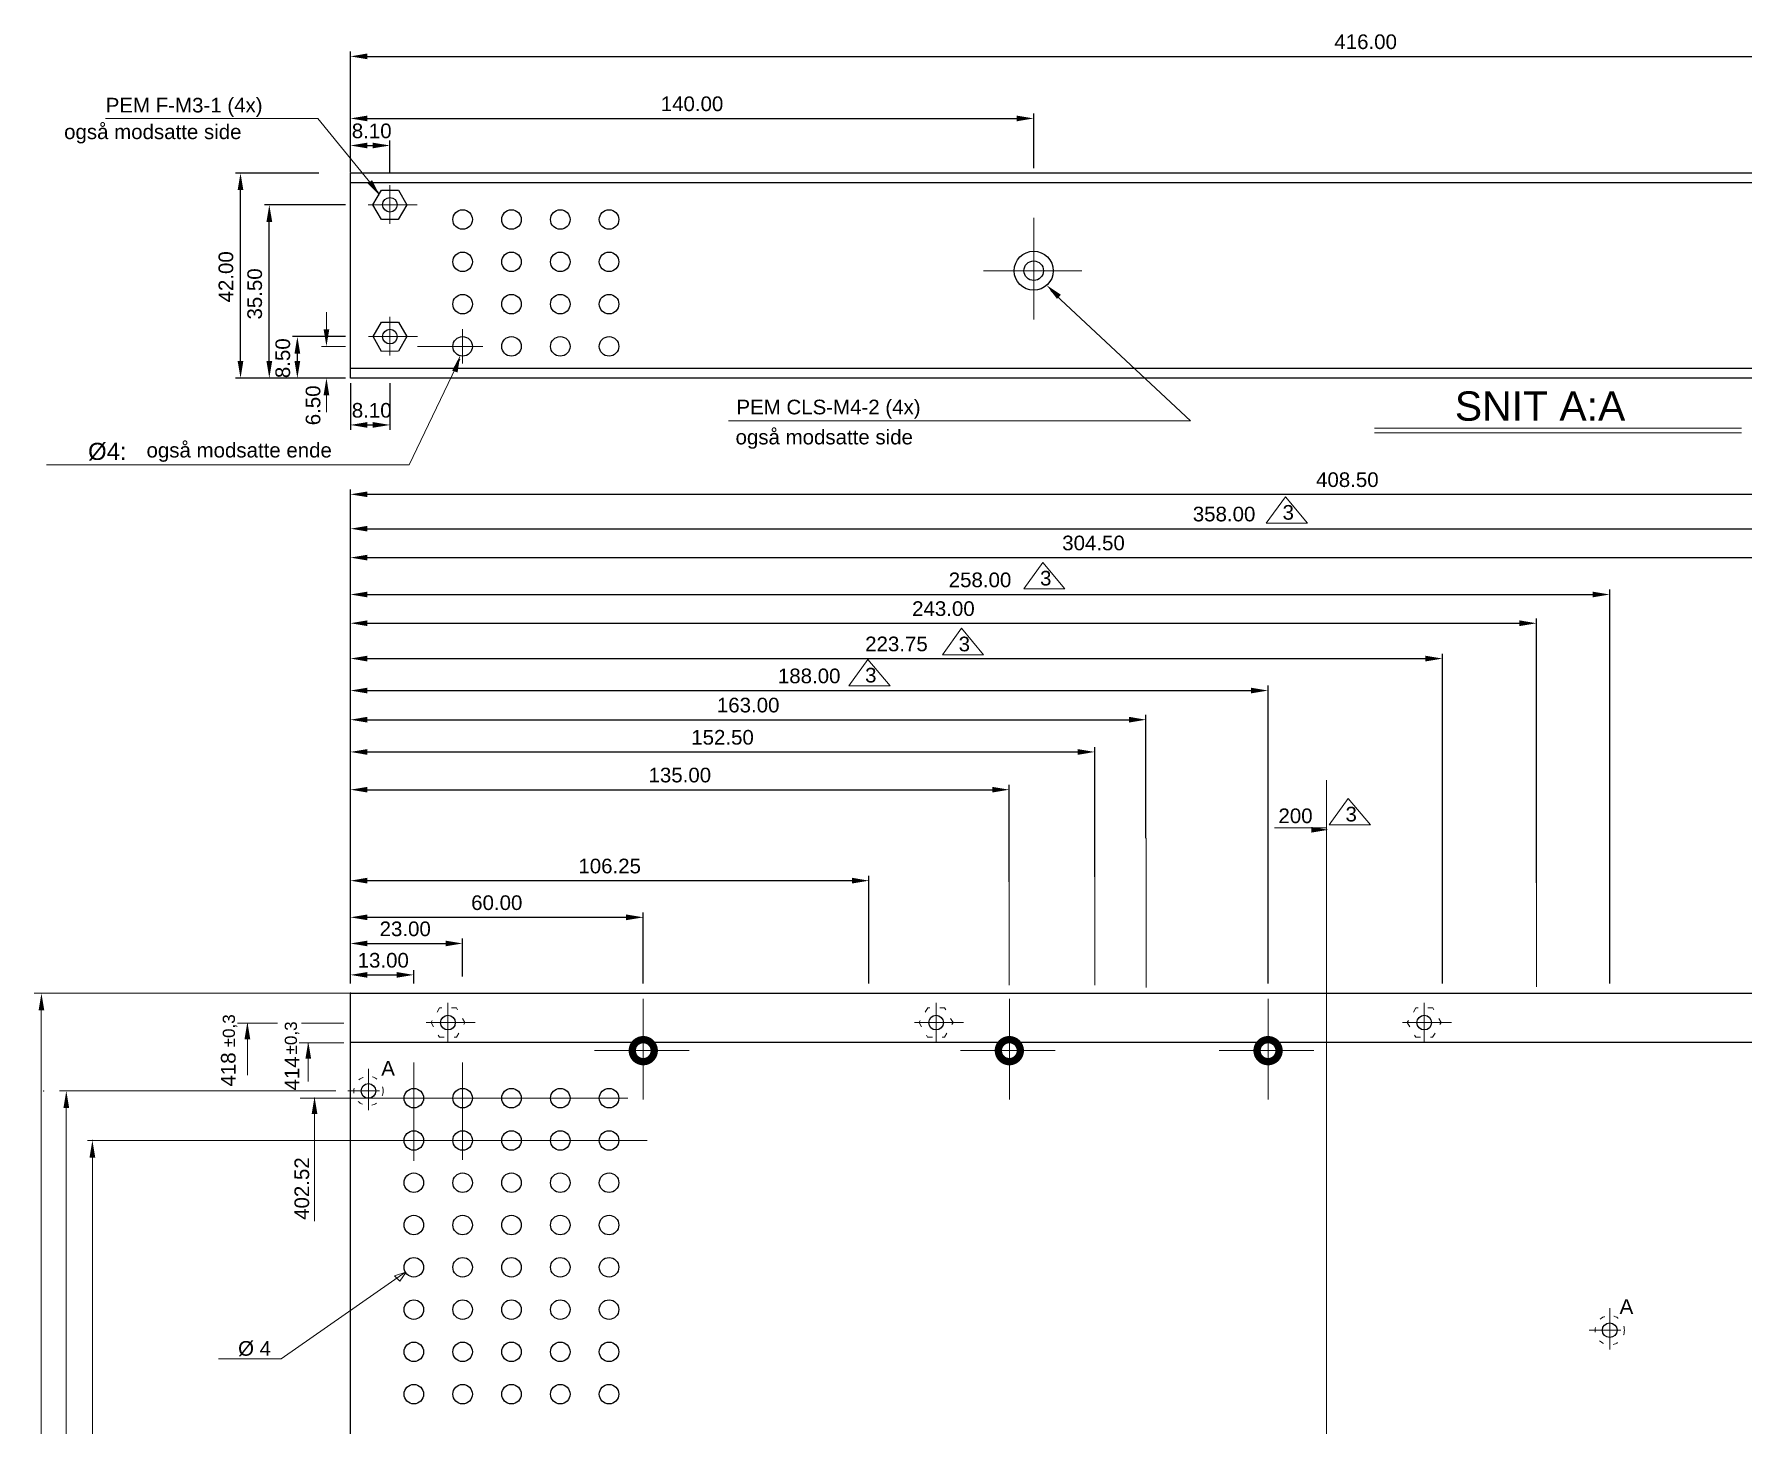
# Model space of a CAD drawing. Extents: x 20 to 957, y -67 to 697.
# Drawn here: x 294.3 to 644.3, y 412.1 to 697 of the extents above; entities that cross this region are included whole.
import ezdxf
from ezdxf.enums import TextEntityAlignment as Align

# ---------------------------------------------------------------- set-up
doc = ezdxf.new("R2010")
doc.units = 0
doc.header["$MEASUREMENT"] = 0
doc.linetypes.add('CENT', pattern=[11, 5, -2, 2, -2])
doc.linetypes.add('SKJUL1', pattern=[3, 1, -2])
doc.layers.get('0').update_dxf_attribs({"linetype": 'CONTINUOUS'})
doc.layers.get('DEFPOINTS').update_dxf_attribs({"linetype": 'CONTINUOUS'})
doc.layers.add('DIM', color=1, linetype='CONTINUOUS', lineweight=13)
doc.layers.add('EMNE', color=3, linetype='CONTINUOUS', lineweight=30)
doc.styles.get("Standard").update_dxf_attribs({"font": 'ARIAL.TTF'})
doc.dimstyles.get("Standard").update_dxf_attribs({"dimtxt": 0.18, "dimasz": 0.18, "dimexe": 0.18, "dimexo": 0.0625, "dimgap": 0.09, "dimtad": 0, "dimtih": 1, "dimtoh": 1, "dimdec": 4, "dimzin": 0, "dimdsep": 46, "dimtxsty": 'Standard', "dimcen": 0.09, "dimadec": 0, "dimazin": 0, "dimtfac": 1, "dimtdec": 4, "dimtofl": 0, "dimtmove": 0, "dimatfit": 3, "dimfxl": 0, "dimtolj": 1, "dimtzin": 0, "dimarcsym": 0})

# ---------------------------------------------------------------- blocks, each defined once
blk = doc.blocks.new('*D4')
at = {"color": 0, "linetype": 'ByBlock'}
for p, q in [((304.07, 690.18), (287.03, 690.18)), ((288.03, 651.68), (288.03, 686.68)), ((304.07, 648.18), (287.03, 648.18))]:
    blk.add_line(p, q, dxfattribs=at)
for points in [[(288.61, 686.68), (287.44, 686.68), (288.03, 690.18)], [(288.61, 651.68), (287.44, 651.68), (288.03, 648.18)]]:
    blk.add_solid(points, dxfattribs=at)
at = {"layer": 'DEFPOINTS', "color": 0, "linetype": 'ByBlock'}
for p in [(288.03, 690.18), (305.07, 690.18), (305.07, 648.18)]:
    blk.add_point(p, dxfattribs=at)
at = {"color": 0, "linetype": 'ByBlock'}
blk.add_text('42.00', height=3, rotation=90, dxfattribs=at).set_placement((286.53, 663.68))
blk = doc.blocks.new('*D3')
at = {"color": 0, "linetype": 'ByBlock'}
for p, q in [((305.07, 647.18), (305.07, 637.59)), ((313.17, 647.18), (313.17, 637.59)), ((308.57, 638.59), (309.67, 638.59))]:
    blk.add_line(p, q, dxfattribs=at)
for points in [[(308.57, 638.01), (308.57, 639.18), (305.07, 638.59)], [(309.67, 638.01), (309.67, 639.18), (313.17, 638.59)]]:
    blk.add_solid(points, dxfattribs=at)
at = {"layer": 'DEFPOINTS', "color": 0, "linetype": 'ByBlock'}
for p in [(305.07, 648.18), (313.17, 648.18), (313.17, 638.59)]:
    blk.add_point(p, dxfattribs=at)
at = {"color": 0, "linetype": 'ByBlock'}
blk.add_text('8.10', height=3, dxfattribs=at).set_placement((305.37, 640.09))
blk = doc.blocks.new('*D5')
at = {"color": 0, "linetype": 'ByBlock'}
for p, q in [((305.07, 691.18), (305.07, 697.7)), ((308.57, 696.7), (309.67, 696.7)), ((313.17, 691.18), (313.17, 697.7))]:
    blk.add_line(p, q, dxfattribs=at)
for points in [[(308.57, 696.12), (308.57, 697.28), (305.07, 696.7)], [(309.67, 696.12), (309.67, 697.28), (313.17, 696.7)]]:
    blk.add_solid(points, dxfattribs=at)
at = {"layer": 'DEFPOINTS', "color": 0, "linetype": 'ByBlock'}
for p in [(313.17, 696.7), (305.07, 690.18), (313.17, 690.18)]:
    blk.add_point(p, dxfattribs=at)
at = {"color": 0, "linetype": 'ByBlock'}
blk.add_text('8.10', height=3, dxfattribs=at).set_placement((305.37, 698.2))
blk = doc.blocks.new('*D6')
at = {"color": 0, "linetype": 'ByBlock'}
for p, q in [((304.07, 626.68), (293.22, 626.68)), ((294.22, 621.68), (294.22, 623.18)), ((304.07, 618.18), (293.22, 618.18))]:
    blk.add_line(p, q, dxfattribs=at)
for points in [[(294.8, 623.18), (293.63, 623.18), (294.22, 626.68)], [(294.8, 621.68), (293.63, 621.68), (294.22, 618.18)]]:
    blk.add_solid(points, dxfattribs=at)
at = {"layer": 'DEFPOINTS', "color": 0, "linetype": 'ByBlock'}
for p in [(294.22, 626.68), (305.07, 626.68), (305.07, 618.18)]:
    blk.add_point(p, dxfattribs=at)
at = {"color": 0, "linetype": 'ByBlock'}
blk.add_text('8.50', height=3, rotation=90, dxfattribs=at).set_placement((292.72, 618.18))
blk = doc.blocks.new('*D7')
at = {"color": 0, "linetype": 'ByBlock'}
for p, q in [((304.07, 653.68), (287.47, 653.68)), ((288.47, 621.68), (288.47, 650.18)), ((304.07, 618.18), (287.47, 618.18))]:
    blk.add_line(p, q, dxfattribs=at)
for points in [[(289.06, 650.18), (287.89, 650.18), (288.47, 653.68)], [(289.06, 621.68), (287.89, 621.68), (288.47, 618.18)]]:
    blk.add_solid(points, dxfattribs=at)
at = {"layer": 'DEFPOINTS', "color": 0, "linetype": 'ByBlock'}
for p in [(288.47, 653.68), (305.07, 653.68), (305.07, 618.18)]:
    blk.add_point(p, dxfattribs=at)
at = {"color": 0, "linetype": 'ByBlock'}
blk.add_text('35.50', height=3, rotation=90, dxfattribs=at).set_placement((286.97, 630.18))
blk = doc.blocks.new('*D8')
at = {"color": 0, "linetype": 'ByBlock'}
for p, q in [((305.07, 502.53), (305.07, 505.3)), ((308.57, 504.3), (314.57, 504.3)), ((318.07, 502.53), (318.07, 505.3))]:
    blk.add_line(p, q, dxfattribs=at)
for points in [[(308.57, 503.72), (308.57, 504.88), (305.07, 504.3)], [(314.57, 503.72), (314.57, 504.88), (318.07, 504.3)]]:
    blk.add_solid(points, dxfattribs=at)
at = {"layer": 'DEFPOINTS', "color": 0, "linetype": 'ByBlock'}
for p in [(318.07, 504.3), (305.07, 501.53), (318.07, 501.53)]:
    blk.add_point(p, dxfattribs=at)
at = {"color": 0, "linetype": 'ByBlock'}
blk.add_text('13.00', height=3, dxfattribs=at).set_placement((306.57, 505.8))
blk = doc.blocks.new('*D9')
at = {"color": 0, "linetype": 'ByBlock'}
for p, q in [((305.07, 502.53), (305.07, 510.3)), ((308.57, 509.3), (324.57, 509.3)), ((328.07, 502.53), (328.07, 510.3))]:
    blk.add_line(p, q, dxfattribs=at)
for points in [[(308.57, 508.72), (308.57, 509.88), (305.07, 509.3)], [(324.57, 508.72), (324.57, 509.88), (328.07, 509.3)]]:
    blk.add_solid(points, dxfattribs=at)
at = {"layer": 'DEFPOINTS', "color": 0, "linetype": 'ByBlock'}
for p in [(328.07, 509.3), (305.07, 501.53), (328.07, 501.53)]:
    blk.add_point(p, dxfattribs=at)
at = {"color": 0, "linetype": 'ByBlock'}
blk.add_text('23.00', height=3, dxfattribs=at).set_placement((311.07, 510.8))
blk = doc.blocks.new('*D47')
at = {"color": 0, "linetype": 'ByBlock'}
for p, q in [((355.07, 502.53), (355.07, 517.09)), ((358.57, 516.09), (411.57, 516.09)), ((415.07, 502.53), (415.07, 517.09))]:
    blk.add_line(p, q, dxfattribs=at)
for points in [[(358.57, 516.67), (358.57, 515.5), (355.07, 516.09)], [(411.57, 516.67), (411.57, 515.5), (415.07, 516.09)]]:
    blk.add_solid(points, dxfattribs=at)
at = {"layer": 'DEFPOINTS', "color": 0, "linetype": 'ByBlock'}
for p in [(415.07, 516.09), (355.07, 501.53), (415.07, 501.53)]:
    blk.add_point(p, dxfattribs=at)
at = {"color": 0, "linetype": 'ByBlock'}
blk.add_text('60.00', height=3, dxfattribs=at).set_placement((385.07, 519.09), align=Align.MIDDLE_CENTER)
blk = doc.blocks.new('*D48')
at = {"color": 0, "linetype": 'ByBlock'}
for p, q in [((355.07, 502.53), (355.07, 522.43)), ((490.07, 502.53), (490.07, 522.43)), ((358.57, 521.43), (486.57, 521.43))]:
    blk.add_line(p, q, dxfattribs=at)
for points in [[(358.57, 522.01), (358.57, 520.85), (355.07, 521.43)], [(486.57, 522.01), (486.57, 520.85), (490.07, 521.43)]]:
    blk.add_solid(points, dxfattribs=at)
at = {"layer": 'DEFPOINTS', "color": 0, "linetype": 'ByBlock'}
for p in [(490.07, 521.43), (355.07, 501.53), (490.07, 501.53)]:
    blk.add_point(p, dxfattribs=at)
at = {"color": 0, "linetype": 'ByBlock'}
blk.add_text('135.00', height=3, dxfattribs=at).set_placement((422.57, 524.43), align=Align.MIDDLE_CENTER)
blk = doc.blocks.new('*D49')
at = {"color": 0, "linetype": 'ByBlock'}
for p, q in [((355.07, 502.53), (355.07, 527.77)), ((358.57, 526.77), (514.57, 526.77)), ((518.07, 502.53), (518.07, 527.77))]:
    blk.add_line(p, q, dxfattribs=at)
for points in [[(358.57, 527.36), (358.57, 526.19), (355.07, 526.77)], [(514.57, 527.36), (514.57, 526.19), (518.07, 526.77)]]:
    blk.add_solid(points, dxfattribs=at)
at = {"layer": 'DEFPOINTS', "color": 0, "linetype": 'ByBlock'}
for p in [(518.07, 526.77), (355.07, 501.53), (518.07, 501.53)]:
    blk.add_point(p, dxfattribs=at)
at = {"color": 0, "linetype": 'ByBlock'}
blk.add_text('163.00', height=3, dxfattribs=at).set_placement((436.57, 529.77), align=Align.MIDDLE_CENTER)
blk = doc.blocks.new('*D50')
at = {"color": 0, "linetype": 'ByBlock'}
for p, q in [((355.07, 669.53), (355.07, 680.72)), ((358.57, 679.72), (491.57, 679.72)), ((495.07, 669.53), (495.07, 680.72))]:
    blk.add_line(p, q, dxfattribs=at)
for points in [[(358.57, 680.3), (358.57, 679.13), (355.07, 679.72)], [(491.57, 680.3), (491.57, 679.13), (495.07, 679.72)]]:
    blk.add_solid(points, dxfattribs=at)
at = {"layer": 'DEFPOINTS', "color": 0, "linetype": 'ByBlock'}
for p in [(495.07, 679.72), (355.07, 668.53), (495.07, 668.53)]:
    blk.add_point(p, dxfattribs=at)
at = {"color": 0, "linetype": 'ByBlock'}
blk.add_text('140.00', height=3, dxfattribs=at).set_placement((425.07, 682.72), align=Align.MIDDLE_CENTER)
blk = doc.blocks.new('*D51')
at = {"color": 0, "linetype": 'ByBlock'}
for p, q in [((355.07, 669.53), (355.07, 693.43)), ((771.07, 669.53), (771.07, 693.43)), ((358.57, 692.43), (767.57, 692.43))]:
    blk.add_line(p, q, dxfattribs=at)
for points in [[(358.57, 693.02), (358.57, 691.85), (355.07, 692.43)], [(767.57, 693.02), (767.57, 691.85), (771.07, 692.43)]]:
    blk.add_solid(points, dxfattribs=at)
at = {"layer": 'DEFPOINTS', "color": 0, "linetype": 'ByBlock'}
for p in [(771.07, 692.43), (355.07, 668.53), (771.07, 668.53)]:
    blk.add_point(p, dxfattribs=at)
at = {"color": 0, "linetype": 'ByBlock'}
blk.add_text('416.00', height=3, dxfattribs=at).set_placement((563.07, 695.43), align=Align.MIDDLE_CENTER)
blk = doc.blocks.new('*D57')
at = {"color": 0, "linetype": 'ByBlock'}
for p, q in [((355.07, 502.53), (355.07, 529.14)), ((507.57, 502.53), (507.57, 529.14)), ((358.57, 528.14), (504.07, 528.14))]:
    blk.add_line(p, q, dxfattribs=at)
for points in [[(358.57, 528.72), (358.57, 527.55), (355.07, 528.14)], [(504.07, 528.72), (504.07, 527.55), (507.57, 528.14)]]:
    blk.add_solid(points, dxfattribs=at)
at = {"layer": 'DEFPOINTS', "color": 0, "linetype": 'ByBlock'}
for p in [(507.57, 528.14), (355.07, 501.53), (507.57, 501.53)]:
    blk.add_point(p, dxfattribs=at)
at = {"color": 0, "linetype": 'ByBlock'}
blk.add_text('152.50', height=3, dxfattribs=at).set_placement((431.32, 531.14), align=Align.MIDDLE_CENTER)
blk = doc.blocks.new('*D58')
at = {"color": 0, "linetype": 'ByBlock'}
for p, q in [((355.07, 502.53), (355.07, 556.69)), ((598.07, 502.53), (598.07, 556.69)), ((358.57, 555.69), (594.57, 555.69))]:
    blk.add_line(p, q, dxfattribs=at)
for points in [[(358.57, 556.28), (358.57, 555.11), (355.07, 555.69)], [(594.57, 556.28), (594.57, 555.11), (598.07, 555.69)]]:
    blk.add_solid(points, dxfattribs=at)
at = {"layer": 'DEFPOINTS', "color": 0, "linetype": 'ByBlock'}
for p in [(598.07, 555.69), (355.07, 501.53), (598.07, 501.53)]:
    blk.add_point(p, dxfattribs=at)
at = {"color": 0, "linetype": 'ByBlock'}
blk.add_text('243.00', height=3, dxfattribs=at).set_placement((476.57, 558.69), align=Align.MIDDLE_CENTER)
blk = doc.blocks.new('*D59')
at = {"color": 0, "linetype": 'ByBlock'}
for p, q in [((355.07, 502.53), (355.07, 524.6)), ((358.57, 523.6), (457.82, 523.6)), ((461.32, 502.53), (461.32, 524.6))]:
    blk.add_line(p, q, dxfattribs=at)
for points in [[(358.57, 524.19), (358.57, 523.02), (355.07, 523.6)], [(457.82, 524.19), (457.82, 523.02), (461.32, 523.6)]]:
    blk.add_solid(points, dxfattribs=at)
at = {"layer": 'DEFPOINTS', "color": 0, "linetype": 'ByBlock'}
for p in [(461.32, 523.6), (355.07, 501.53), (461.32, 501.53)]:
    blk.add_point(p, dxfattribs=at)
at = {"color": 0, "linetype": 'ByBlock'}
blk.add_text('106.25', height=3, dxfattribs=at).set_placement((408.2, 526.6), align=Align.MIDDLE_CENTER)
blk = doc.blocks.new('*D60')
at = {"color": 0, "linetype": 'ByBlock'}
for p, q in [((355.07, 502.53), (355.07, 576.48)), ((358.57, 575.48), (656.07, 575.48)), ((659.57, 502.53), (659.57, 576.48))]:
    blk.add_line(p, q, dxfattribs=at)
for points in [[(358.57, 576.06), (358.57, 574.9), (355.07, 575.48)], [(656.07, 576.06), (656.07, 574.9), (659.57, 575.48)]]:
    blk.add_solid(points, dxfattribs=at)
at = {"layer": 'DEFPOINTS', "color": 0, "linetype": 'ByBlock'}
for p in [(659.57, 575.48), (355.07, 501.53), (659.57, 501.53)]:
    blk.add_point(p, dxfattribs=at)
at = {"color": 0, "linetype": 'ByBlock'}
blk.add_text('304.50', height=3, dxfattribs=at).set_placement((507.32, 578.48), align=Align.MIDDLE_CENTER)
blk = doc.blocks.new('*D61')
at = {"color": 0, "linetype": 'ByBlock'}
for p, q in [((355.07, 502.53), (355.07, 582.3)), ((358.57, 581.3), (760.07, 581.3)), ((763.57, 502.53), (763.57, 582.3))]:
    blk.add_line(p, q, dxfattribs=at)
for points in [[(358.57, 581.88), (358.57, 580.72), (355.07, 581.3)], [(760.07, 581.88), (760.07, 580.72), (763.57, 581.3)]]:
    blk.add_solid(points, dxfattribs=at)
at = {"layer": 'DEFPOINTS', "color": 0, "linetype": 'ByBlock'}
for p in [(763.57, 581.3), (355.07, 501.53), (763.57, 501.53)]:
    blk.add_point(p, dxfattribs=at)
at = {"color": 0, "linetype": 'ByBlock'}
blk.add_text('408.50', height=3, dxfattribs=at).set_placement((559.32, 584.3), align=Align.MIDDLE_CENTER)
blk = doc.blocks.new('*D64')
at = {"color": 0, "linetype": 'ByBlock'}
for p, q in [((355.07, 502.53), (355.07, 563.54)), ((358.57, 562.54), (539.57, 562.54)), ((543.07, 502.53), (543.07, 563.54))]:
    blk.add_line(p, q, dxfattribs=at)
for points in [[(358.57, 563.12), (358.57, 561.95), (355.07, 562.54)], [(539.57, 563.12), (539.57, 561.95), (543.07, 562.54)]]:
    blk.add_solid(points, dxfattribs=at)
at = {"layer": 'DEFPOINTS', "color": 0, "linetype": 'ByBlock'}
for p in [(543.07, 562.54), (355.07, 501.53), (543.07, 501.53)]:
    blk.add_point(p, dxfattribs=at)
at = {"color": 0, "linetype": 'ByBlock'}
blk.add_text('188.00', height=3, dxfattribs=at).set_placement((449.07, 565.54), align=Align.MIDDLE_CENTER)
blk = doc.blocks.new('*D65')
at = {"color": 0, "linetype": 'ByBlock'}
for p, q in [((355.07, 502.53), (355.07, 570.09)), ((358.57, 569.09), (575.32, 569.09)), ((578.82, 502.53), (578.82, 570.09))]:
    blk.add_line(p, q, dxfattribs=at)
for points in [[(358.57, 569.67), (358.57, 568.5), (355.07, 569.09)], [(575.32, 569.67), (575.32, 568.5), (578.82, 569.09)]]:
    blk.add_solid(points, dxfattribs=at)
at = {"layer": 'DEFPOINTS', "color": 0, "linetype": 'ByBlock'}
for p in [(578.82, 569.09), (355.07, 501.53), (578.82, 501.53)]:
    blk.add_point(p, dxfattribs=at)
at = {"color": 0, "linetype": 'ByBlock'}
blk.add_text('223.75', height=3, dxfattribs=at).set_placement((466.95, 572.09), align=Align.MIDDLE_CENTER)
blk = doc.blocks.new('*D66')
at = {"color": 0, "linetype": 'ByBlock'}
for p, q in [((355.07, 502.53), (355.07, 583.21)), ((358.57, 582.21), (609.57, 582.21)), ((613.07, 502.53), (613.07, 583.21))]:
    blk.add_line(p, q, dxfattribs=at)
for points in [[(358.57, 582.79), (358.57, 581.63), (355.07, 582.21)], [(609.57, 582.79), (609.57, 581.63), (613.07, 582.21)]]:
    blk.add_solid(points, dxfattribs=at)
at = {"layer": 'DEFPOINTS', "color": 0, "linetype": 'ByBlock'}
for p in [(613.07, 582.21), (355.07, 501.53), (613.07, 501.53)]:
    blk.add_point(p, dxfattribs=at)
at = {"color": 0, "linetype": 'ByBlock'}
blk.add_text('258.00', height=3, dxfattribs=at).set_placement((484.07, 585.21), align=Align.MIDDLE_CENTER)
blk = doc.blocks.new('*D67')
at = {"color": 0, "linetype": 'ByBlock'}
for p, q in [((355.07, 502.53), (355.07, 596.69)), ((358.57, 595.69), (709.57, 595.69)), ((713.07, 502.53), (713.07, 596.69))]:
    blk.add_line(p, q, dxfattribs=at)
for points in [[(358.57, 596.27), (358.57, 595.11), (355.07, 595.69)], [(709.57, 596.27), (709.57, 595.11), (713.07, 595.69)]]:
    blk.add_solid(points, dxfattribs=at)
at = {"layer": 'DEFPOINTS', "color": 0, "linetype": 'ByBlock'}
for p in [(713.07, 595.69), (355.07, 501.53), (713.07, 501.53)]:
    blk.add_point(p, dxfattribs=at)
at = {"color": 0, "linetype": 'ByBlock'}
blk.add_text('358.00', height=3, dxfattribs=at).set_placement((534.07, 598.69), align=Align.MIDDLE_CENTER)

msp = doc.modelspace()

# ---------------------------------------------------------------- linework, layer by layer
at = {"layer": 'DIM'}
for p, q in [((352.41858, 679.71428), (308.89858, 679.71428)), ((364.81858, 664.47428), (352.41858, 679.71428)), ((502.6077, 644.48671), (531.1577, 617.77671)), ((381.53412, 630.38671), (371.14412, 608.79671)), ((531.1577, 617.77671), (436.5377, 617.77671)), ((371.14412, 608.79671), (296.81412, 608.79671)), ((550.62689, 602.24453), (546.70775, 596.82008)), ((555.14897, 596.82008), (550.62689, 602.24453)), ((546.70775, 596.82008), (555.14897, 596.82008)), ((500.94684, 588.76504), (497.02771, 583.34059)), ((505.46892, 583.34059), (500.94684, 588.76504)), ((497.02771, 583.34059), (505.46892, 583.34059)), ((484.26854, 575.28555), (480.3494, 569.8611)), ((488.79062, 569.8611), (484.26854, 575.28555)), ((465.10623, 568.90053), (461.1871, 563.47608)), ((469.62831, 563.47608), (465.10623, 568.90053)), ((480.3494, 569.8611), (488.79062, 569.8611)), ((461.1871, 563.47608), (469.62831, 563.47608)), ((559.07765, 393.06272), (559.07765, 544.16608)), ((563.51867, 540.4318), (559.59953, 535.00736)), ((568.04075, 535.00736), (563.51867, 540.4318)), ((522.07412, 532.32162), (522.07412, 501.71584)), ((559.07765, 534.43154), (548.3979, 534.43154)), ((559.59953, 535.00736), (568.04075, 535.00736)), ((494.07412, 523.32897), (494.07412, 502.16253)), ((511.57412, 524.34953), (511.57412, 502.16253)), ((602.07412, 523.16012), (602.07412, 501.85155)), ((344.16507, 494.40135), (335.9861, 494.40135)), ((337.97753, 494.23529), (337.97753, 483.77351)), ((357.72585, 494.40135), (349.06181, 494.40135)), ((357.72585, 490.41591), (348.59847, 490.41591)), ((350.42395, 490.41591), (350.42395, 482.44503)), ((358.07412, 479.04671), (348.76442, 479.04671)), ((351.75156, 478.95777), (351.75156, 453.88271))]:
    msp.add_line(p, q, dxfattribs=at)
at = {"layer": 'DIM', "color": 1, "linetype": 'Continuous'}
for p, q in [((367.17642, 666.06086), (367.17642, 658.16432)), ((372.79442, 662.02561), (362.74117, 662.02561)), ((499.07071, 638.55367), (499.07071, 659.37687)), ((488.77071, 648.52367), (508.94826, 648.52367)), ((367.17642, 639.09086), (367.17642, 631.19432)), ((372.81442, 635.02561), (362.76117, 635.02561)), ((379.07596, 498.56306), (379.07596, 490.51305)), ((479.07596, 498.56306), (479.07596, 490.51305)), ((579.07596, 498.56306), (579.07596, 490.51305)), ((384.67397, 494.52781), (374.62072, 494.52781)), ((484.67397, 494.52781), (474.62072, 494.52781)), ((584.67397, 494.52781), (574.62072, 494.52781))]:
    msp.add_line(p, q, dxfattribs=at)
at = {"layer": 'DIM', "linetype": 'ByBlock'}
for p, q in [((354.17412, 636.52671), (354.17412, 640.02671)), ((358.07412, 633.02671), (353.17412, 633.02671)), ((358.07412, 626.52671), (351.02756, 626.52671)), ((358.07412, 626.52671), (353.17412, 626.52671)), ((354.17412, 623.02671), (354.17412, 619.52671)), ((356.11412, 480.52671), (299.4766, 480.52671)), ((300.82246, 80.02671), (300.82246, 477.02671))]:
    msp.add_line(p, q, dxfattribs=at)
at = {"layer": 'DIM', "color": 1}
for p, q in [((382.07412, 629.52671), (382.07412, 636.57671)), ((372.81442, 633.02561), (386.21412, 633.02561)), ((419.07764, 478.78092), (419.07764, 499.42877)), ((494.07764, 478.78092), (494.07764, 499.42877)), ((547.07764, 478.78092), (547.07764, 499.42877)), ((409.06764, 488.78092), (428.4608, 488.78092)), ((484.06764, 488.78092), (503.4608, 488.78092)), ((537.06764, 488.78092), (556.4608, 488.78092)), ((372.07412, 486.37921), (372.07412, 466.21671)), ((382.07412, 486.37921), (382.07412, 466.42671)), ((358.07412, 479.04671), (415.94412, 479.04671)), ((358.07412, 470.38671), (419.85412, 470.38671))]:
    msp.add_line(p, q, dxfattribs=at)
at = {"layer": 'DIM', "linetype": 'Continuous'}
for p, q in [((568.86523, 616.28173), (644.08877, 616.28173)), ((568.86523, 615.31341), (644.08877, 615.31341)), ((362.77765, 485.06272), (362.77765, 476.56272)), ((358.57826, 480.52826), (365.07826, 480.52826)), ((370.42846, 443.44991), (344.87063, 425.64138)), ((617.07765, 436.06272), (617.07765, 427.56272)), ((612.87826, 431.52826), (619.37826, 431.52826)), ((344.87063, 425.64138), (332.09376, 425.64138))]:
    msp.add_line(p, q, dxfattribs=at)
at = {"layer": 'DIM', "color": 1, "linetype": 'ByBlock'}
for p, q in [((359.07412, 500.52671), (294.29889, 500.52671)), ((295.70047, 80.02671), (295.70047, 497.02671)), ((373.78412, 470.38671), (305.22562, 470.38671)), ((306.22562, 80.02671), (306.22562, 466.88671))]:
    msp.add_line(p, q, dxfattribs=at)
at = {"layer": 'DIM', "linetype": 'CENT'}
for p, q in [((370.40853, 443.4017), (368.13355, 442.64393)), ((368.13355, 442.64393), (369.23657, 441.54938)), ((369.23657, 441.54938), (370.40853, 443.3175))]:
    msp.add_line(p, q, dxfattribs=at)
at = {"layer": 'DIM', "color": 1, "linetype": 'SKJUL1'}
for points in [[(377.32461, 491.53774), (380.78868, 491.52232), (382.53407, 494.51458), (380.81539, 497.52226), (377.35132, 497.53768), (375.60593, 494.54542)], [(477.32461, 491.53774), (480.78868, 491.52232), (482.53407, 494.51458), (480.81539, 497.52226), (477.35132, 497.53768), (475.60593, 494.54542)], [(577.32461, 491.53774), (580.78868, 491.52232), (582.53407, 494.51458), (580.81539, 497.52226), (577.35132, 497.53768), (575.60593, 494.54542)]]:
    msp.add_lwpolyline(points, close=True, dxfattribs=at)
for centre in [(362.77765, 480.52826), (617.07765, 431.52826)]:
    msp.add_circle(centre, 3, dxfattribs=at)
at = {"layer": 'DIM', "linetype": 'ByBlock'}
msp.add_point((296.23562, 480.52671), dxfattribs=at)
at = {"layer": 'DIM', "color": 1, "linetype": 'ByBlock'}
msp.add_point((306.22562, 470.38671), dxfattribs=at)
at = {"layer": 'DIM', "linetype": 'ByBlock'}
for points in [[(363.53407, 667.08607), (362.59042, 666.40004), (365.12033, 663.9121)], [(503.84112, 642.76099), (504.63993, 643.61129), (501.68963, 645.58258)], [(354.75745, 636.52671), (353.59079, 636.52671), (354.17412, 633.02671)], [(379.92466, 628.06918), (381.0315, 627.70038), (381.5845, 631.2053)], [(354.75745, 623.02671), (353.59079, 623.02671), (354.17412, 626.52671)], [(338.5612, 491.13377), (337.39453, 491.13377), (337.97787, 494.63377)], [(351.03551, 487.1319), (349.86884, 487.1319), (350.45218, 490.6319)], [(301.46561, 477.02671), (300.29895, 477.02671), (300.88228, 480.52671)], [(352.31195, 475.82226), (351.14529, 475.82226), (351.72862, 479.32226)]]:
    msp.add_solid(points, dxfattribs=at)
at = {"layer": 'DIM', "color": 1, "linetype": 'ByBlock'}
for points in [[(555.93062, 534.60433), (555.93062, 533.43767), (559.43062, 534.021)], [(296.3738, 497.02671), (295.20713, 497.02671), (295.79046, 500.52671)], [(306.80895, 466.88671), (305.64228, 466.88671), (306.22562, 470.38671)]]:
    msp.add_solid(points, dxfattribs=at)
at = {"layer": 'EMNE', "linetype": 'Continuous'}
msp.add_line((359.07412, 626.52671), (359.07412, 668.52671), dxfattribs=at)
at = {"layer": 'EMNE'}
for p, q in [((819.07412, 668.52671), (359.07412, 668.52671)), ((817.07412, 666.52671), (359.07412, 666.52671)), ((363.70412, 662.01671), (365.43412, 665.03671)), ((365.43412, 659.01671), (363.70412, 662.01671)), ((365.43412, 665.01671), (368.94412, 665.01671)), ((370.62412, 662.01671), (368.89412, 659.01671)), ((368.94412, 665.01671), (370.62412, 662.01671)), ((368.89412, 659.01671), (365.43412, 659.01671)), ((363.73412, 635.02671), (365.47412, 638.01671)), ((365.44412, 638.01671), (368.96412, 638.01671)), ((368.96412, 638.01671), (370.63412, 635.02671)), ((365.42412, 632.01671), (363.73412, 635.02671)), ((370.63412, 635.02671), (368.91412, 632.04671)), ((368.91412, 632.04671), (365.42412, 632.01671)), ((817.07412, 628.52671), (359.07412, 628.52671)), ((819.07412, 626.52671), (359.07412, 626.52671)), ((359.07412, 76.52671), (359.07412, 500.52671)), ((359.07412, 500.52671), (819.07412, 500.52671)), ((359.07412, 490.52671), (809.07412, 490.52671))]:
    msp.add_line(p, q, dxfattribs=at)
at = {"layer": 'EMNE', "const_width": 1.5}
for points in [[(416.82764, 488.78092, 1), (421.32764, 488.78092, 1)], [(491.82764, 488.78092, 1), (496.32764, 488.78092, 1)], [(544.82764, 488.78092, 1), (549.32764, 488.78092, 1)]]:
    msp.add_lwpolyline(points, format="xyb", close=True, dxfattribs=at)
at = {"layer": 'EMNE', "linetype": 'Continuous'}
for centre, radius in [((367.17045, 662.0278), 1.5), ((382.07412, 659.00671), 2), ((392.07412, 659.00671), 2), ((402.07412, 659.00671), 2), ((412.07412, 659.00671), 2), ((382.07412, 650.34671), 2), ((392.07412, 650.34671), 2), ((402.07412, 650.34671), 2), ((412.07412, 650.34671), 2), ((499.07071, 648.52367), 4), ((499.07071, 648.52367), 2), ((382.07412, 641.68671), 2), ((392.07412, 641.68671), 2), ((402.07412, 641.68671), 2), ((412.07412, 641.68671), 2), ((367.17045, 635.0278), 1.5), ((382.07412, 633.02671), 2), ((392.07412, 633.02671), 2), ((402.07412, 633.02671), 2), ((412.07412, 633.02671), 2), ((379.07, 494.53), 1.5), ((479.07, 494.53), 1.5), ((579.07, 494.53), 1.5), ((362.77765, 480.52826), 1.5), ((372.07412, 479.04671), 2), ((382.07412, 479.04671), 2), ((392.07412, 479.04671), 2), ((402.07412, 479.04671), 2), ((412.07412, 479.04671), 2), ((372.07412, 470.38671), 2), ((382.07412, 470.38671), 2), ((392.07412, 470.38671), 2), ((402.07412, 470.38671), 2), ((412.07412, 470.38671), 2), ((372.07412, 461.72671), 2), ((382.07412, 461.72671), 2), ((392.07412, 461.72671), 2), ((402.07412, 461.72671), 2), ((412.07412, 461.72671), 2), ((372.07412, 453.06671), 2), ((382.07412, 453.06671), 2), ((392.07412, 453.06671), 2), ((402.07412, 453.06671), 2), ((412.07412, 453.06671), 2), ((372.07412, 444.40671), 2), ((382.07412, 444.40671), 2), ((392.07412, 444.40671), 2), ((402.07412, 444.40671), 2), ((412.07412, 444.40671), 2), ((372.07412, 435.74671), 2), ((382.07412, 435.74671), 2), ((392.07412, 435.74671), 2), ((402.07412, 435.74671), 2), ((412.07412, 435.74671), 2), ((617.07765, 431.52826), 1.5), ((372.07412, 427.08671), 2), ((382.07412, 427.08671), 2), ((392.07412, 427.08671), 2), ((402.07412, 427.08671), 2), ((412.07412, 427.08671), 2), ((372.07412, 418.42671), 2), ((382.07412, 418.42671), 2), ((392.07412, 418.42671), 2), ((402.07412, 418.42671), 2), ((412.07412, 418.42671), 2)]:
    msp.add_circle(centre, radius, dxfattribs=at)
at = {"layer": 'EMNE', "color": 0, "linetype": 'ByBlock'}
msp.add_point((359.07412, 500.52671), dxfattribs=at)

# ---------------------------------------------------------------- texts
at = {"layer": 'DIM'}
for s, height, p in [('PEM F-M3-1 (4x)', 3, (308.96139, 680.94016)), ('også modsatte side', 3, (300.43412, 675.48671)), ('PEM CLS-M4-2 (4x)', 3, (438.17206, 619.11138)), ('også modsatte side', 3, (437.9877, 612.95671)), ('Ø4:', 3.5, (305.34412, 609.77671)), ('også modsatte ende', 3, (317.31412, 610.27671)), ('3', 3, (550.05014, 597.53447)), ('3', 3, (500.37009, 584.05498)), ('3', 3, (483.69179, 570.57549)), ('3', 3, (464.52948, 564.19047)), ('200', 3, (549.20942, 535.38043)), ('3', 3, (562.94191, 535.72175)), ('A', 3, (365.40529, 483.66628)), ('A', 3, (619.10007, 434.87584)), ('Ø 4', 3, (336.07665, 426.29671))]:
    msp.add_text(s, height=height, dxfattribs=at).set_placement(p)
at = {"layer": 'DIM', "linetype": 'ByBlock'}
msp.add_text('6.50', height=3, rotation=90, dxfattribs=at).set_placement((352.92412, 616.87505))
at = {"layer": 'DIM', "linetype": 'Continuous'}
msp.add_text('SNIT A:A', height=6, dxfattribs=at).set_placement((585.34198, 617.80772))
at = {"layer": 'DIM'}
for s, height, p in [('±0,3', 2.5, (335.43034, 489.46089)), ('±0,3', 2.5, (348.1354, 488.00565)), ('418', 3, (335.55754, 481.43151)), ('414', 3, (348.63417, 480.62667)), ('402.52', 3, (350.62579, 454.12247))]:
    msp.add_text(s, height=height, rotation=90, dxfattribs=at).set_placement(p)

# ---------------------------------------------------------------- dimensions: what is measured, and where the dimension line sits
for base, p1, p2, picture, middle, set_off in [((775.07412, 692.43277), (359.07412, 668.52671), (775.07412, 668.52671), '*D51', (567.07412, 695.43277), (4, 0)), ((499.07412, 679.71589), (359.07412, 668.52671), (499.07412, 668.52671), '*D50', (429.07412, 682.71589), (4, 0)), ((767.57412, 602.73118), (359.07412, 522.9584), (767.57412, 522.9584), '*D61', (563.32412, 605.73118), (4, 21.43169)), ((717.07412, 595.68965), (359.07412, 501.52671), (717.07412, 501.52671), '*D67', (538.07412, 598.68965), (4, 0)), ((663.57412, 589.76637), (359.07412, 515.81451), (663.57412, 515.81451), '*D60', (511.32412, 592.76637), (4, 14.28779)), ((617.07412, 582.21016), (359.07412, 501.52671), (617.07412, 501.52671), '*D66', (488.07412, 585.21016), (4, 0)), ((602.07412, 576.32655), (359.07412, 522.16012), (602.07412, 522.16012), '*D58', (480.57412, 579.32655), (4, 20.63341)), ((582.82412, 569.0854), (359.07412, 501.52671), (582.82412, 501.52671), '*D65', (470.94912, 572.0854), (4, 0)), ((547.07412, 562.53728), (359.07412, 501.52671), (547.07412, 501.52671), '*D64', (453.07412, 565.53728), (4, 0)), ((522.07412, 556.56718), (359.07412, 531.32162), (522.07412, 531.32162), '*D49', (440.57412, 559.56718), (4, 29.79491)), ((511.57412, 549.96092), (359.07412, 523.34953), (511.57412, 523.34953), '*D57', (435.32412, 552.96092), (4, 21.82281)), ((494.07412, 542.23187), (359.07412, 522.32897), (494.07412, 522.32897), '*D48', (426.57412, 545.23187), (4, 20.80226)), ((465.32412, 523.60384), (359.07412, 501.52671), (465.32412, 501.52671), '*D59', (412.19912, 526.60384), (4, 0)), ((419.07412, 516.08696), (359.07412, 501.52671), (419.07412, 501.52671), '*D47', (389.07412, 519.08696), (4, 0)), ((382.07, 510.73257), (359.07, 502.96305), (382.07, 502.96305), '*D9', (370.57, 513.73257), (54, 1.43305)), ((372.07, 504.29952), (359.07, 501.53), (372.07, 501.53), '*D8', (365.57, 507.29952), (54, 0))]:
    dim = msp.add_linear_dim(base=base, p1=p1, p2=p2, dimstyle='Standard', dxfattribs=at)
    dim.commit()
    dim.dimension.update_dxf_attribs({"geometry": picture, "text_midpoint": middle, "insert": set_off})
at = {"layer": 'DIM', "linetype": 'Continuous'}
for base, p1, p2, picture, middle, set_off in [((367.17412, 674.17514), (359.07412, 667.65346), (367.17412, 667.65346), '*D5', (363.12412, 677.17514), (54, -22.52325)), ((367.17412, 616.94262), (359.07412, 626.52671), (367.17412, 626.52671), '*D3', (363.12412, 619.94262), (54, -21.65))]:
    dim = msp.add_linear_dim(base=base, p1=p1, p2=p2, dimstyle='Standard', dxfattribs=at)
    dim.commit()
    dim.dimension.update_dxf_attribs({"geometry": picture, "text_midpoint": middle, "insert": set_off})
dim = msp.add_linear_dim(base=(336.5699, 668.52671), p1=(353.61646, 626.52671), p2=(353.61646, 668.52671), angle=90, dimstyle='Standard', dxfattribs=at)
dim.commit()
dim.dimension.update_dxf_attribs({"geometry": '*D4', "text_midpoint": (333.5699, 647.52671), "insert": (48.54234, -21.65)})
at = {"layer": 'DIM'}
for base, p2, picture, middle in [((342.47266, 662.03), (359.07, 662.03), '*D7', (339.47266, 644.28)), ((348.2172, 635.03), (359.07, 635.03), '*D6', (345.2172, 630.78))]:
    dim = msp.add_linear_dim(base=base, p1=(359.07, 626.53), p2=p2, angle=90, dimstyle='Standard', dxfattribs=at)
    dim.commit()
    dim.dimension.update_dxf_attribs({"geometry": picture, "text_midpoint": middle, "insert": (54, 8.35)})

doc.saveas('drawing.dxf')
